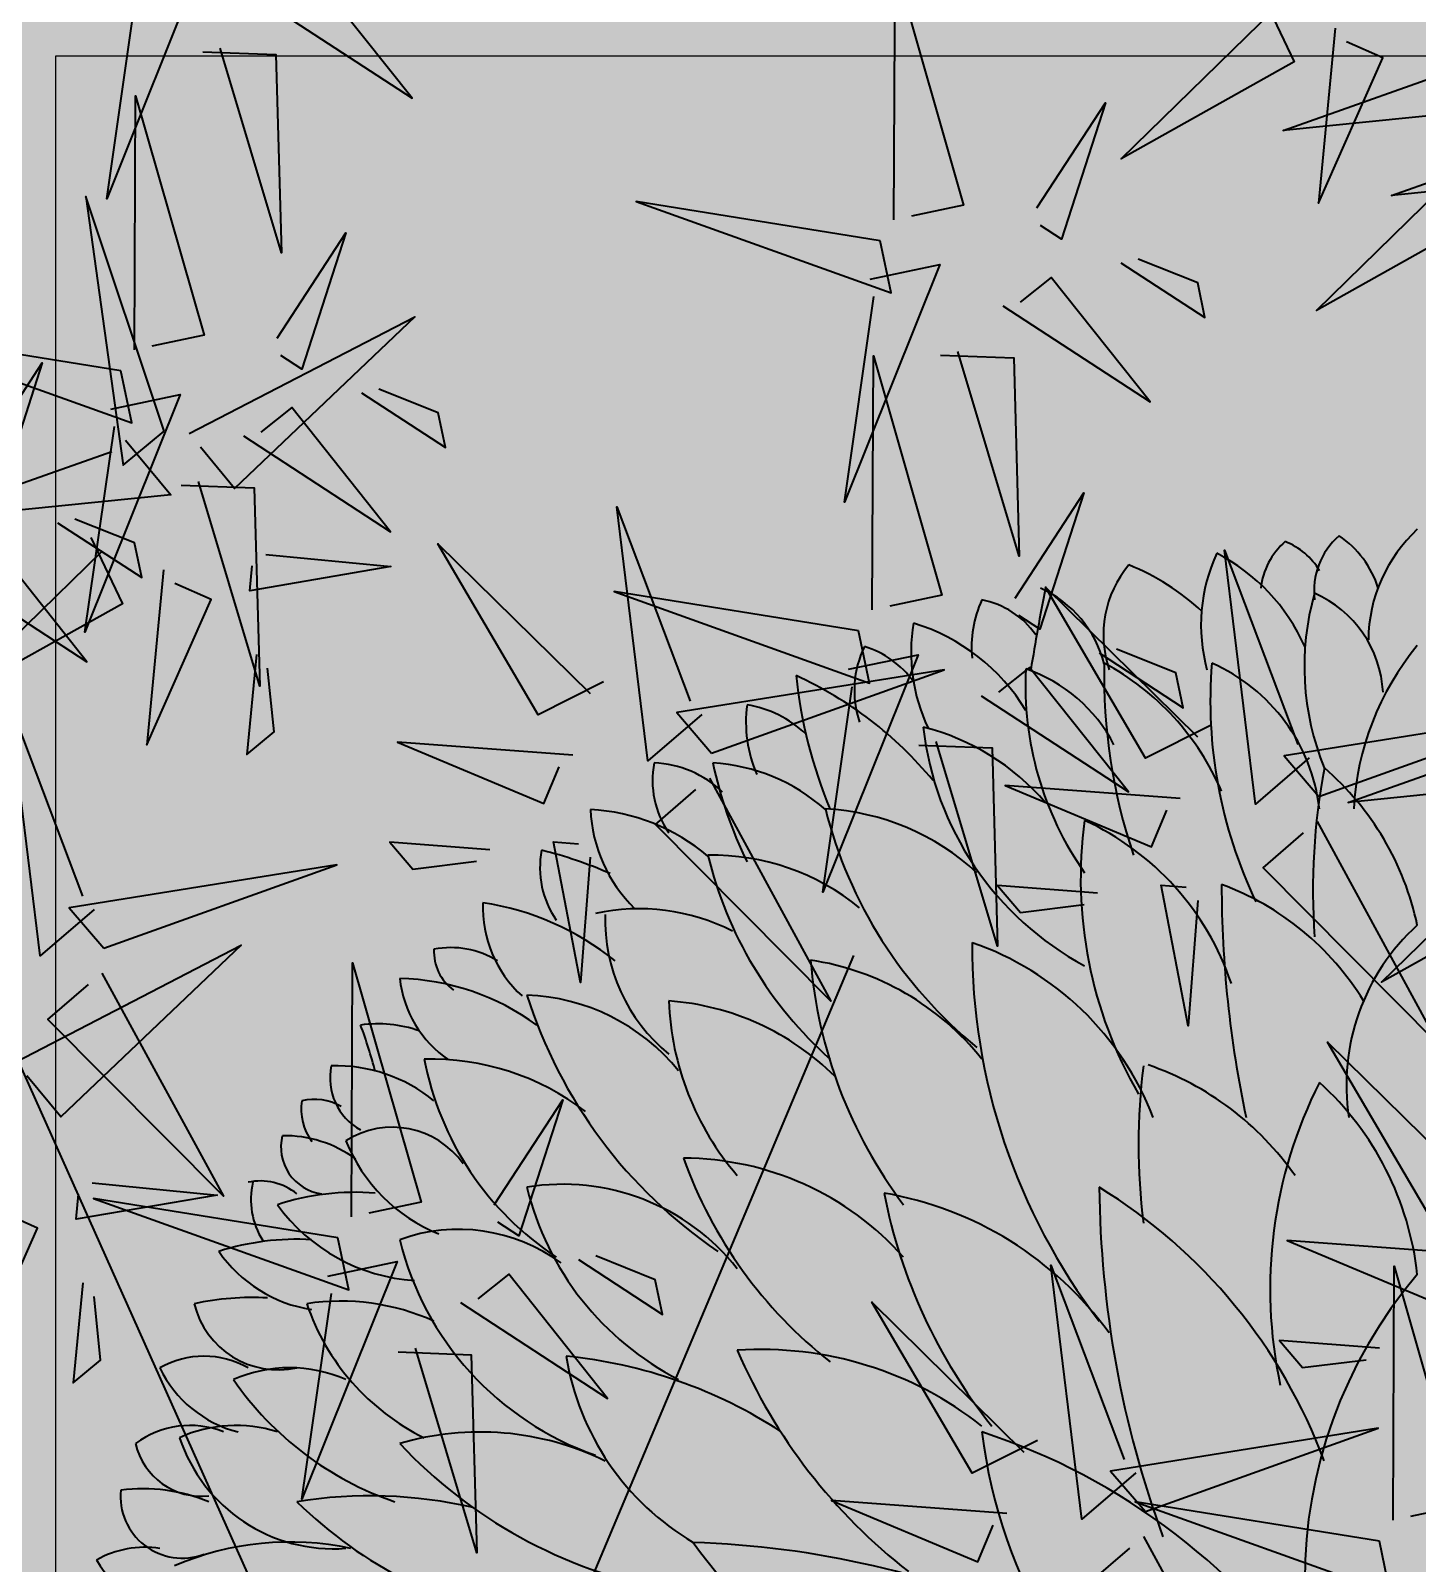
# Model space of a CAD drawing. Header units: millimetres. Extents: x -620 to 17580, y -3355 to 14690.
# Drawn here: x 4789.2 to 5202.1, y 6677.7 to 7134.2 of the extents above; entities that cross this region are included whole.
import ezdxf

# ---------------------------------------------------------------- set-up
doc = ezdxf.new("R2010")
doc.units = ezdxf.units.MM
doc.header["$LTSCALE"] = 150
doc.layers.add('ad-Furniture', color=8, linetype='Continuous')
doc.layers.add('ad-Glass Sectionline', color=140, linetype='Continuous', true_color=0x00bfff)
doc.layers.add('ad-Landscape', color=7, linetype='Continuous', lineweight=35, true_color=0x007f00)
doc.layers.add('ad-Landscape 2', color=7, linetype='Continuous', lineweight=35, true_color=0x264c00)

# ---------------------------------------------------------------- blocks, each defined once
blk = doc.blocks.new('bamboo')
at = {"layer": 'ad-Landscape 2'}
for p, q in [((43.49, 73.02), (278.19, 631.15)), ((-12.4, 39.53), (-247.1, 564.18))]:
    blk.add_line(p, q, dxfattribs=at)
for points in [[(-175.67, 1247.57), (-131.92, 1256.76), (-191.86, 1107.28), (-173.37, 1236.64)], [(303.5, 1094.04), (304.16, 1253.87), (347.25, 1103.23), (314.44, 1096.34)], [(-92.22, 1230.89), (0.42, 1170.52), (-61.7, 1248.72), (-81.28, 1233.19)], [(535.5, 1235), (555.33, 1193.41), (446.37, 1132.54), (542.61, 1226.38)], [(581.17, 1214.71), (570.65, 1104.64), (611.11, 1195.94), (588.28, 1206.09)], [(-131.37, 1199.85), (-85.33, 1198.12), (-81.94, 1073.36), (-120.44, 1202.15)], [(680.11, 1200.93), (708.55, 1166.44), (548.32, 1150.2), (671.5, 1193.83)], [(-174.34, 1012.22), (-173.68, 1172.05), (-130.59, 1021.42), (-163.4, 1014.52)], [(393.3, 1101.51), (436.5, 1167.63), (408.83, 1081.96), (395.6, 1090.59)], [(748.37, 1160.02), (776.81, 1125.53), (616.58, 1109.3), (739.76, 1152.92)], [(658.38, 1139.55), (678.21, 1097.96), (569.25, 1037.09), (665.49, 1130.93)], [(-155.67, 961.06), (-205.04, 1108.67), (-181.51, 939.76), (-155.67, 961.06)], [(294.86, 1080.81), (141.19, 1105.53), (301.75, 1048.04), (294.86, 1080.81)], [(-84.54, 1019.69), (-41.34, 1085.81), (-69.01, 1000.15), (-82.25, 1008.77)], [(288.52, 1056.66), (332.27, 1065.86), (272.33, 916.38), (290.82, 1045.74)], [(446.24, 1067.01), (499.18, 1032.52), (494.58, 1054.36), (457.18, 1069.31)], [(371.97, 1039.99), (464.61, 979.62), (402.49, 1057.81), (382.91, 1042.29)], [(-139.95, 959.54), (1.96, 1033.09), (-111.51, 925.05), (-132.84, 950.92)], [(-182.98, 999), (-336.65, 1023.72), (-176.09, 966.23), (-182.98, 999)], [(-275.68, 937.88), (-232.48, 1004), (-260.15, 918.33), (-273.38, 926.96)], [(289.85, 848.59), (290.51, 1008.42), (333.6, 857.79), (300.79, 850.89)], [(332.82, 1008.94), (378.86, 1007.22), (382.26, 882.46), (343.75, 1011.24)], [(-189.32, 974.85), (-145.57, 984.05), (-205.51, 834.56), (-187.03, 963.93)], [(-31.61, 985.2), (21.33, 950.7), (16.74, 972.55), (-20.67, 987.5)], [(-105.87, 958.18), (-13.23, 897.81), (-75.36, 976), (-94.93, 960.48)], [(-180.01, 955.48), (-151.57, 920.99), (-311.8, 904.76), (-188.62, 948.38)], [(-145.03, 927.13), (-98.98, 925.4), (-95.59, 800.64), (-134.09, 929.43)], [(379.65, 856.07), (422.85, 922.18), (395.18, 836.52), (381.95, 845.14)], [(182.52, 782.78), (148.62, 753.64), (129.12, 913.51), (175.25, 791.25)], [(-222.74, 903.38), (-169.81, 868.89), (-174.4, 890.73), (-211.81, 905.68)], [(-297.01, 876.36), (-204.37, 815.99), (-266.49, 894.18), (-286.07, 878.66)], [(-201.74, 894.11), (-181.91, 852.51), (-290.87, 791.64), (-194.63, 885.48)], [(120.71, 803.25), (79.53, 782.58), (16.45, 890.28), (112.24, 795.97)], [(-91.68, 883.45), (-13.07, 875.85), (-101.8, 860.63), (-100.29, 876.35)], [(564.8, 755.51), (530.89, 726.37), (511.39, 886.24), (557.52, 763.97)], [(-156.07, 873.82), (-166.59, 763.74), (-126.13, 855.05), (-148.96, 865.19)], [(281.21, 835.37), (127.54, 860.09), (288.1, 802.6), (281.21, 835.37)], [(502.99, 775.98), (461.81, 755.31), (398.73, 863.01), (494.51, 768.7)], [(-97.69, 820.56), (-103.7, 757.66), (-86.47, 771.86), (-90.58, 811.93)], [(274.87, 811.22), (318.62, 820.42), (258.68, 670.93), (277.16, 800.3)], [(432.59, 821.57), (485.52, 787.07), (480.93, 808.92), (443.52, 823.87)], [(188.6, 758.56), (335.17, 810.93), (166.77, 783.96), (188.6, 758.56)], [(358.32, 794.55), (450.96, 734.18), (388.84, 812.37), (369.26, 796.85)], [(-199.75, 660.06), (-233.66, 630.92), (-253.16, 790.79), (-207.03, 668.52)], [(570.87, 731.29), (717.44, 783.66), (549.04, 756.69), (570.87, 731.29)], [(721.07, 778.22), (749.51, 743.73), (589.28, 727.49), (712.46, 771.12)], [(101.36, 757.18), (-8.9, 765.45), (83.21, 726.86), (92.88, 749.9)], [(319.16, 763.5), (365.21, 761.77), (368.6, 637.01), (330.1, 765.8)], [(187.4, 742.81), (263.83, 602.44), (153.49, 713.67), (178.92, 735.53)], [(483.64, 729.91), (373.37, 738.18), (465.48, 699.59), (475.16, 722.63)], [(569.67, 715.54), (646.1, 575.16), (535.77, 686.4), (561.19, 708.26)], [(699.34, 716.84), (719.16, 675.25), (610.21, 614.38), (706.45, 708.22)], [(49.3, 697.73), (-13.71, 702.45), (0.84, 685.52), (40.82, 690.44)], [(112.31, 693), (106.31, 614.25), (89.28, 702.65), (105.03, 701.47)], [(-193.68, 635.84), (-47.11, 688.21), (-215.51, 661.24), (-193.68, 635.84)], [(431.58, 670.45), (368.57, 675.18), (383.12, 658.25), (423.1, 663.17)], [(494.58, 665.73), (488.58, 586.98), (471.56, 675.38), (487.31, 674.2)], [(-249.17, 564.1), (-107.27, 637.65), (-220.73, 529.61), (-242.06, 555.48)], [(-194.88, 620.09), (-118.45, 479.71), (-228.78, 590.95), (-203.36, 612.81)], [(-37.81, 466.79), (-37.16, 626.62), (5.94, 475.99), (-26.87, 469.09)], [(680.47, 489.63), (639.29, 468.96), (576.21, 576.65), (672, 482.35)], [(51.98, 474.26), (95.19, 540.38), (67.52, 454.71), (54.28, 463.34)], [(-200.9, 488.02), (-122.29, 480.41), (-211.02, 465.19), (-209.52, 480.91)], [(-265.3, 478.38), (-275.81, 368.31), (-235.35, 459.61), (-258.19, 469.76)], [(-46.45, 453.56), (-200.12, 478.29), (-39.56, 420.79), (-46.45, 453.56)], [(661.12, 443.56), (550.86, 451.83), (642.97, 413.24), (652.64, 436.28)], [(-52.8, 429.42), (-9.05, 438.62), (-68.98, 289.13), (-50.5, 418.49)], [(104.92, 439.77), (157.86, 405.27), (153.26, 427.12), (115.86, 442.07)], [(455.58, 305.53), (421.67, 276.39), (402.17, 436.26), (448.3, 313.99)], [(617.52, 275.89), (618.17, 435.72), (661.27, 285.09), (628.45, 278.19)], [(-206.91, 425.12), (-212.92, 362.22), (-195.7, 376.42), (-199.8, 416.49)], [(30.66, 412.74), (123.3, 352.37), (61.17, 430.57), (41.59, 415.04)], [(393.77, 326), (352.59, 305.33), (289.51, 413.02), (385.29, 318.72)], [(609.06, 384.1), (546.05, 388.83), (560.6, 371.9), (600.58, 376.82)], [(-8.5, 381.7), (37.55, 379.97), (40.94, 255.21), (2.44, 384)], [(461.65, 281.31), (608.22, 333.68), (439.82, 306.71), (461.65, 281.31)], [(374.41, 279.93), (264.15, 288.2), (356.26, 249.61), (365.94, 272.65)], [(608.88, 262.66), (455.21, 287.39), (615.77, 229.89), (608.88, 262.66)], [(460.45, 265.56), (536.88, 125.18), (426.54, 236.42), (451.97, 258.27)]]:
    blk.add_lwpolyline(points, dxfattribs=at)
blk = doc.blocks.new('A$C7DA81DBD')
at = {"layer": 'ad-Landscape'}
for centre, radius, start, end in [((-0.0961, 4.0625), 0.2274, 130.9335, 187.2728), ((-0.4137, 3.9807), 0.3046, 17.0973, 56.395), ((0.3234, 3.905), 0.4767, 132.7387, 179.5624), ((-0.1425, 3.9552), 0.5349, 155.1905, 195.2068), ((-0.9056, 3.6412), 0.6057, 24.0272, 62.7305), ((-0.2663, 4.0457), 0.2252, 130.8443, 173.759), ((-0.4908, 4.0166), 0.2139, 30.4156, 68.83), ((-0.6413, 3.9243), 0.3417, 140.1793, 198.6746), ((-1.1804, 3.4536), 0.743, 47.0323, 68.1406), ((-1.0529, 3.8878), 0.3429, 154.8223, 186.1053), ((-1.4147, 3.7701), 0.2686, 35.0422, 78.9599), ((5.8663, 2.673), 7.168, 168.75967, 170.83335), ((-1.3268, 3.7443), 0.3576, 14.3796, 65.6782), ((0.4847, 3.8253), 0.8385, 164.1327, 202.2774), ((-0.4664, 3.7254), 0.3595, 3.0513, 66.2944), ((-1.0337, 3.8696), 0.5516, 170.4856, 205.4529), ((-1.7595, 3.3631), 0.6247, 31.2577, 73.0883), ((-1.4522, 3.7508), 0.3106, 153.8191, 198.7871), ((-1.8213, 3.5993), 0.3023, 36.3212, 72.6008), ((0.6722, 3.3341), 0.8727, 140.3941, 176.9962), ((-2.4444, 2.7002), 1.2047, 39.6176, 65.5256), ((-0.4659, 3.9514), 1.4875, 185.9725, 202.7074), ((-0.2113, 3.764), 1.0157, 176.9811, 215.1502), ((-1.383, 3.3555), 0.488, 27.4375, 71.1826), ((0.7845, 3.7974), 1.7654, 178.7548, 198.6115), ((-1.3701, 3.1096), 0.824, 23.2196, 61.7797), ((0.8101, 3.7172), 1.4584, 175.3381, 205.5558), ((-0.8731, 3.3135), 0.5704, 6.6723, 66.2687), ((-1.6924, 3.6508), 0.4098, 172.3277, 203.6108), ((-2.1581, 3.3546), 0.3559, 46.8629, 80.3692), ((-1.7238, 2.9221), 0.7346, 40.3866, 76.092), ((-0.5792, 3.7449), 0.9742, 186.4669, 241.6556), ((-2.1061, 3.4684), 0.2887, 169.0778, 214.6406), ((-2.4029, 3.194), 0.3293, 46.2451, 87.6854), ((-2.2394, 2.9434), 0.5806, 48.3364, 86.6749), ((-0.9147, 3.7961), 1.3196, 191.9389, 206.2186), ((1.7398, 3.1245), 2.0667, 169.3214, 184.0479), ((-0.8762, 2.8295), 0.8955, 11.9619, 49.2113), ((-2.6219, 2.7574), 0.6207, 49.7759, 86.9333), ((-2.1285, 3.3962), 0.4606, 182.3648, 225.5832), ((-0.4879, 3.7225), 1.408, 194.0868, 230.7518), ((-1.8961, 2.6169), 0.7641, 47.3855, 86.8116), ((0.2948, 3.161), 1.349, 172.2305, 210.013), ((-1.4049, 2.5545), 0.8684, 18.6878, 65.2839), ((-2.4584, 3.1948), 0.2887, 169.0778, 214.6406), ((-3.0457, 2.0047), 1.2814, 66.1435, 76.2848), ((-2.2078, 2.5037), 0.7304, 50.8151, 91.0506), ((-1.0136, 3.5245), 1.2421, 193.527, 228.3981), ((2.889, 3.1417), 3.5018, 179.9824, 192.0052), ((-0.9142, 2.3228), 0.8735, 31.4049, 69.8192), ((-2.5541, 3.0699), 0.3719, 177.6019, 227.961), ((-3.0549, 2.2322), 0.863, 51.0238, 81.3872), ((-2.4357, 2.4238), 0.6427, 63.0761, 102.3855), ((-1.9988, 3.0323), 0.5442, 178.2486, 230.6804), ((0.4533, 2.5144), 0.6755, 132.165, 188.6083), ((-2.9291, 2.9329), 0.15, 177.4703, 233.8096), ((-3.0253, 2.6704), 0.2744, 57.9754, 101.2662), ((0.5421, 2.9513), 1.9362, 179.7315, 217.4115), ((-1.6974, 2.079), 0.9321, 21.0147, 71.0085), ((-0.4415, 3.0214), 1.4626, 184.5397, 217.072), ((-2.0257, 2.069), 0.8461, 38.4928, 81.4291), ((-2.8327, 2.8868), 0.3555, 186.207, 235.7181), ((-3.2048, 2.0899), 0.7587, 53.8433, 88.585), ((-2.8129, 2.1522), 0.6446, 39.1564, 87.7817), ((-1.3292, 3.2587), 1.5303, 197.5905, 235.7456), ((-2.4021, 1.9593), 0.8207, 45.1229, 85.9267), ((-1.4468, 2.8141), 0.8978, 182.3009, 220.5076), ((-3.255, 2.3074), 0.3987, 70.941, 97.7273), ((-4.7109, 2.1806), 1.4962, 14.5537, 20.4136), ((-3.0882, 1.8014), 0.7945, 52.4719, 91.5519), ((-2.167, 2.7765), 0.9598, 190.8581, 236.5506), ((-3.2185, 2.5369), 0.186, 168.2362, 240.9945), ((-3.387, 2.0873), 0.4877, 50.8294, 91.5989), ((1.1102, 2.3286), 1.9834, 172.8697, 187.1303), ((-1.1439, 1.6998), 0.9279, 34.9166, 71.0505), ((0.9729, 1.8753), 1.4339, 153.1598, 192.1138), ((-0.9472, 1.8177), 0.9527, 6.2214, 47.7369), ((-3.3252, 2.438), 0.1695, 170.7137, 216.2765), ((-3.4542, 2.3019), 0.1679, 59.8902, 103.1809), ((-3.4098, 2.3203), 0.1483, 166.0967, 261.703), ((-3.5474, 1.9775), 0.3785, 53.8191, 90.9542), ((-3.2095, 2.1093), 0.2729, 35.3989, 122.1552), ((-2.8672, 2.5356), 0.5252, 201.8257, 248.0281), ((-2.3006, 1.3581), 0.9275, 41.7393, 89.8284), ((-0.9565, 2.7668), 1.425, 199.7331, 231.7721), ((-3.6227, 2.031), 0.1831, 51.1425, 102.0713), ((-3.4132, 2.1554), 0.2388, 166.7548, 212.3176), ((-3.3241, 1.386), 0.7926, 85.5663, 108.0123), ((-2.6751, 1.5084), 0.6953, 38.2825, 99.3433), ((-1.8936, 2.412), 0.9205, 193.6684, 242.8823), ((-1.856, 1.0904), 1.1017, 36.0391, 80.2682), ((-0.0127, 2.4992), 1.6882, 191.0285, 218.5633), ((-1.8918, 0.7397), 1.7085, 20.4746, 58.3718), ((2.2619, 2.2221), 3.2578, 180.4864, 200.1425), ((-3.104, 2.4748), 0.5733, 215.7635, 266.3734), ((-3.5079, 1.2176), 0.814, 86.7638, 107.5222), ((-3.0021, 1.5187), 0.5438, 53.779, 109.798), ((-2.2585, 2.2572), 0.9551, 193.7428, 250.7401), ((-3.3942, 2.2431), 0.4369, 214.7848, 261.073), ((1.1235, 0.9635), 1.4762, 139.5678, 220.4322), ((-3.6458, 0.9704), 0.8788, 87.0026, 102.0734), ((-3.5663, 1.8937), 0.2709, 193.6546, 282.449), ((-3.3701, 1.1333), 0.7046, 65.6035, 98.753), ((-2.7888, 2.0624), 0.7268, 198.6708, 243.797), ((-2.0528, 0.5755), 1.111, 51.6498, 93.9516), ((-0.5036, 2.3877), 1.7715, 203.4099, 232.0446), ((-3.799, 1.3868), 0.2788, 60.3623, 119.6377), ((-2.8127, 0.1703), 1.5025, 56.8668, 84.3747), ((-1.8408, 1.8007), 0.8356, 189.3048, 239.3197), ((-3.6025, 1.7876), 0.3701, 205.3637, 256.0362), ((-3.5309, 1.1863), 0.4429, 66.5632, 113.4368), ((-2.8723, 2.1694), 1.0147, 214.6416, 251.0624), ((-3.8429, 1.1634), 0.2852, 68.3546, 126.7162), ((-3.6986, 1.0203), 0.4283, 72.4107, 114.4025), ((-3.8061, 1.4393), 0.2126, 192.8534, 276.0686), ((-3.3934, 1.5704), 0.508, 198.3657, 274.3629), ((-2.935, 0.5362), 0.8919, 63.9188, 106.3599), ((-2.0704, 2.4383), 1.5297, 223.1553, 259.12), ((0.278, 1.6321), 1.6541, 187.071, 234.8541), ((-2.0051, -0.5207), 2.0521, 33.3645, 71.7788), ((-3.9905, 0.7068), 0.5437, 67.6458, 97.2834), ((-3.867, 1.2266), 0.1934, 174.1867, 290.596), ((-3.2785, -0.1985), 1.4267, 76.9569, 99.2549), ((-2.5206, 2.2177), 1.411, 225.5947, 260.3414), ((-3.9828, 0.7528), 0.3143, 81.5933, 119.1651), ((-3.5292, 0.1698), 0.9139, 78.0173, 113.3144), ((-0.1824, 2.6175), 2.5892, 216.3709, 243.6204), ((-2.3551, -1.8074), 2.8907, 65.6741, 88.2579), ((-3.8058, 1.2269), 0.3858, 211.1509, 261.8872)]:
    blk.add_arc(centre, radius, start, end, dxfattribs=at)
blk = doc.blocks.new('$ZCDB_AUDIT_GENERATED_1E8537')
at = {"layer": 'ad-Glass Sectionline', "transparency": 33554585}
blk.add_lwpolyline([(1186.67, -1058.33), (2178.33, -1058.33), (2178.33, -1921.67), (1186.67, -1921.67)], close=True, dxfattribs=at)
blk = doc.blocks.new('$ZCDB_AUDIT_GENERATED_1E8529')
at = {"true_color": 0x7f5f3f, "transparency": 33554610}
h = blk.add_hatch(dxfattribs=at)
h.set_pattern_fill('DOTS', color=37, scale=20, angle=360)
h.set_pattern_definition([(360, (-800139.518, 271344.397), (15.875, 31.75), [0, -31.75])])
h.paths.add_polyline_path([(450, -2530), (2915, -2530), (2915, -450), (450, -450)])
blk.add_blockref('$ZCDB_AUDIT_GENERATED_1E8537', (0, 0))
at = {"xscale": 95.10164028446887, "yscale": 95.10164028446887, "zscale": 95.10164028446887}
blk.add_blockref('A$C7DA81DBD', (1592.07, -1603.96), dxfattribs=at)
at = {"layer": 'ad-Landscape', "linetype": 'Continuous', "xscale": 0.473259546584505, "yscale": 0.473259546584505, "zscale": 0.473259546584505}
blk.add_blockref('bamboo', (1292.6, -1624.94), dxfattribs=at)
blk = doc.blocks.new('zw$2927')
at = {"layer": 'ad-Furniture', "rotation": 359.9999999999996}
blk.add_blockref('$ZCDB_AUDIT_GENERATED_1E8529', (-8510, -5435), dxfattribs=at)

msp = doc.modelspace()

# ---------------------------------------------------------------- block references
at = {"layer": 'ad-Furniture', "rotation": 360}
msp.add_blockref('zw$2927', (12120, 13620), dxfattribs=at)

doc.saveas('drawing.dxf')
